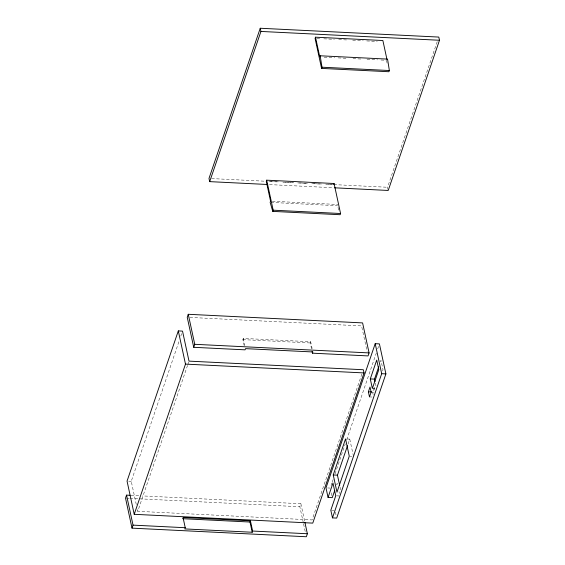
<?xml version="1.0" encoding="UTF-8"?>
<svg xmlns="http://www.w3.org/2000/svg" width="565" height="565" viewBox="0 0 565 565"><rect width="100%" height="100%" fill="white"/><g stroke="black" fill="none" stroke-linecap="round" stroke-linejoin="round"><path stroke-width="0.42" stroke-dasharray="2.83 2.12" d="M136.264 504.46L131.257 481.302L179.388 340.292M180.814 336.119L181.669 333.618M361.918 373.91L312.078 519.927L137.747 511.318L187.587 365.294M187.87 364.46L188.724 361.96M244.179 345.589L242.886 339.629L243.303 338.428L310.679 341.754L312.148 348.563M311.555 348.916L310.263 342.955L310.679 341.754M388.049 189.656L387.534 187.262L437.374 41.238M303.37 523.028L299.853 506.741L300.877 503.733L142.387 495.908M331.055 485.575L331.902 483.075M332.192 482.242L333.329 478.908M335.031 473.908L345.272 443.906M346.698 439.74L376.283 353.061M377.702 348.895L378.557 346.394M348.082 444.034L349.756 439.118L345.547 438.906M336.641 484.841L337.192 483.237L337.743 485.794M380.379 361.911L380.944 360.265L383.014 369.842L382.456 371.488M373.966 388.007L372.596 392.011L373.154 394.568M316.838 38.484L320.341 38.653M323.837 38.823L334.339 39.345M338.718 39.557L348.337 40.037M352.715 40.249L363.217 40.772M366.713 40.941L377.215 41.464M324.155 57.206L334.657 57.722M338.153 57.891L347.779 58.372M353.026 58.633L362.652 59.106M367.031 59.318L377.533 59.841M381.029 60.01L386.276 60.271M211.621 178.575L265.275 181.224M270.55 181.485L278.467 181.874M285.509 182.227L293.419 182.615M299.577 182.919L307.494 183.307M313.653 183.611L321.563 184.006M328.604 184.352L332.997 184.571M333.88 184.614L387.534 187.262M268.912 181.506L278.538 181.987M282.91 182.198L293.412 182.721M297.783 182.933L307.409 183.406M311.788 183.625L321.414 184.098M325.786 184.317L332.785 184.663M269.484 184.593L333.689 187.764M272.316 201.26L337.941 204.502M271.031 202.418L337.531 205.702M189.875 317.424L361.572 325.906L367.13 351.628M242.886 339.629L310.263 342.955M373.204 388.543L374.892 388.628M371.975 392.145L373.663 392.23M369.496 396.913L372.017 397.04M350.116 456.188L351.797 456.273M327.672 487.955L330.2 488.075M128.728 481.182L131.257 481.302M336.585 495.844L339.106 495.964M130.946 495.343L138.87 495.731M126.398 498.168L129.039 498.302M129.915 498.344L299.853 506.741M331.662 510.259L334.19 510.386M338.011 207.341L338.958 210.618M386.545 60.589L387.103 63.16M375.365 383.119L376.057 386.312M374.242 387.209L374.976 390.613M349.756 439.118L353.485 456.358M340.066 487.228L340.624 489.82M339.028 491.748L339.403 493.457M331.231 492.864L331.923 496.056M335.398 512.13L336.133 515.534M300.877 503.733L304.768 521.742M303.56 523.889L305.411 532.463M243.303 338.428L244.772 345.236M137.373 509.602L137.747 511.318"/><path stroke-width="0.85" d="M334.572 187.806L388.219 190.454L439.485 40.263L438.793 37.071L260.246 28.25L208.986 178.441L209.679 181.633L267.725 184.501M209.679 181.633L260.938 31.442L260.246 28.25M178.307 330.906L127.047 481.098L134.223 514.305L312.77 523.119L364.037 372.928L363.344 369.736L189.007 361.127L182.523 331.111L178.307 330.906L185.489 364.107L134.223 514.305M130.063 495.3L126.539 495.124L125.515 498.125L132.005 528.141L306.336 536.75L307.367 533.748L304.952 522.597M188.258 314.288L187.234 317.297L193.724 347.305L245.097 349.841L245.507 348.64L312.883 351.967L312.473 353.174L368.062 355.915L369.086 352.913L362.596 322.905L188.258 314.288L194.748 344.304L193.724 347.305M132.005 528.141L133.029 525.132L126.539 495.124M266.694 180.179L266.285 181.379L270.564 201.175L270.155 202.376L272.775 211.388L340.151 214.721L340.561 213.514L334.07 183.505L266.694 180.179L273.185 210.187L272.775 211.388M315.496 37.191L315.086 38.392L321.577 68.407L388.953 71.734L389.363 70.533L387.562 59.113L320.186 55.787L319.776 56.987L315.496 37.191L382.872 40.518L386.969 59.452M321.577 68.407L321.986 67.207L320.186 55.787M185.242 527.717L184.833 528.918L252.209 532.244L252.619 531.043L250.415 520.824L183.039 517.498L185.242 527.717L133.029 525.132M333.661 184.706L334.07 183.505M252.209 532.244L250.005 522.025L250.415 520.824M328.06 497.447L332.983 483.026L335.737 495.802L330.822 510.216L332.474 517.879L336.684 518.091L385.902 373.903L379.412 343.894L375.202 343.682L325.984 487.87L328.06 497.447L332.269 497.659L334.727 490.448M333.244 474.953L345.547 438.906L349.276 456.146L336.973 492.193L333.244 474.953L337.453 475.165L347.517 445.672M370.294 378.924L376.728 360.06L378.804 369.637L372.363 388.501L370.294 378.924L374.503 379.129L378.705 366.826M368.387 391.806L370.026 386.997L371.134 392.103L369.496 396.913L368.387 391.806L371.756 391.969M332.474 517.879L381.686 373.698L375.202 343.682M260.938 31.442L439.485 40.263M321.986 67.207L389.363 70.533M273.185 210.187L340.561 213.514M194.748 344.304L369.086 352.913M381.686 373.698L385.902 373.903M185.489 364.107L364.037 372.928M182.629 518.698L250.005 522.025M252.619 531.043L307.367 533.748M374.503 379.129L375.019 381.523M312.106 351.465L312.473 353.174M337.453 475.165L339.692 485.505"/></g></svg>
